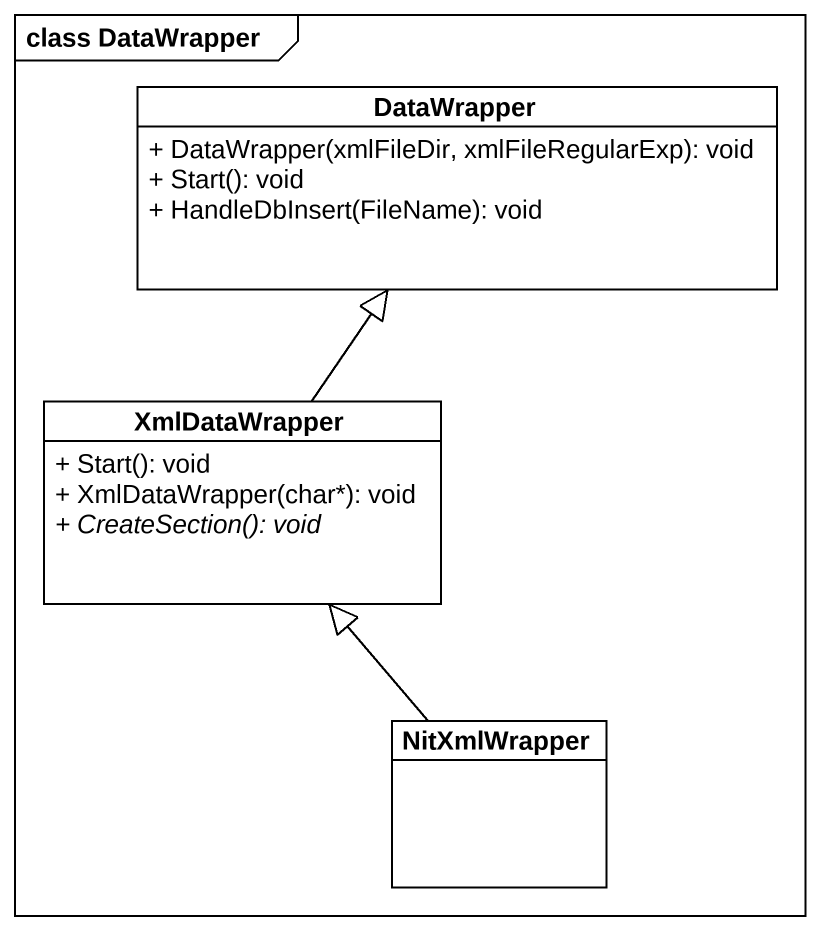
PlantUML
@startuml
mainframe class DataWrapper
hide circle
hide empty members
skinparam classAttributeIconSize 0
class DataWrapper {
  + DataWrapper(xmlFileDir, xmlFileRegularExp): void
  + Start(): void
  + HandleDbInsert(FileName): void
}
class XmlDataWrapper {
  + Start(): void
  + XmlDataWrapper(char*): void
  {abstract} + CreateSection(): void
}
class NitXmlWrapper
XmlDataWrapper -up-|> DataWrapper
NitXmlWrapper -up-|> XmlDataWrapper
@enduml
